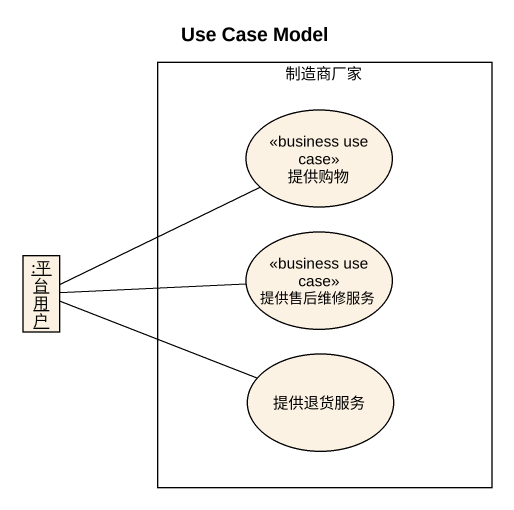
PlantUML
@startuml
title Use Case Model
allowmixing
hide circle
hide empty members
rectangle 制造商厂家 {
  usecase 提供购物 <<business use case>>
  usecase 提供售后维修服务 <<business use case>>
  usecase 提供退货服务
}
object ":平台用户" as 平台用户
提供购物 -left- 平台用户
平台用户 -right- 提供退货服务
提供售后维修服务 -left- 平台用户
@enduml
